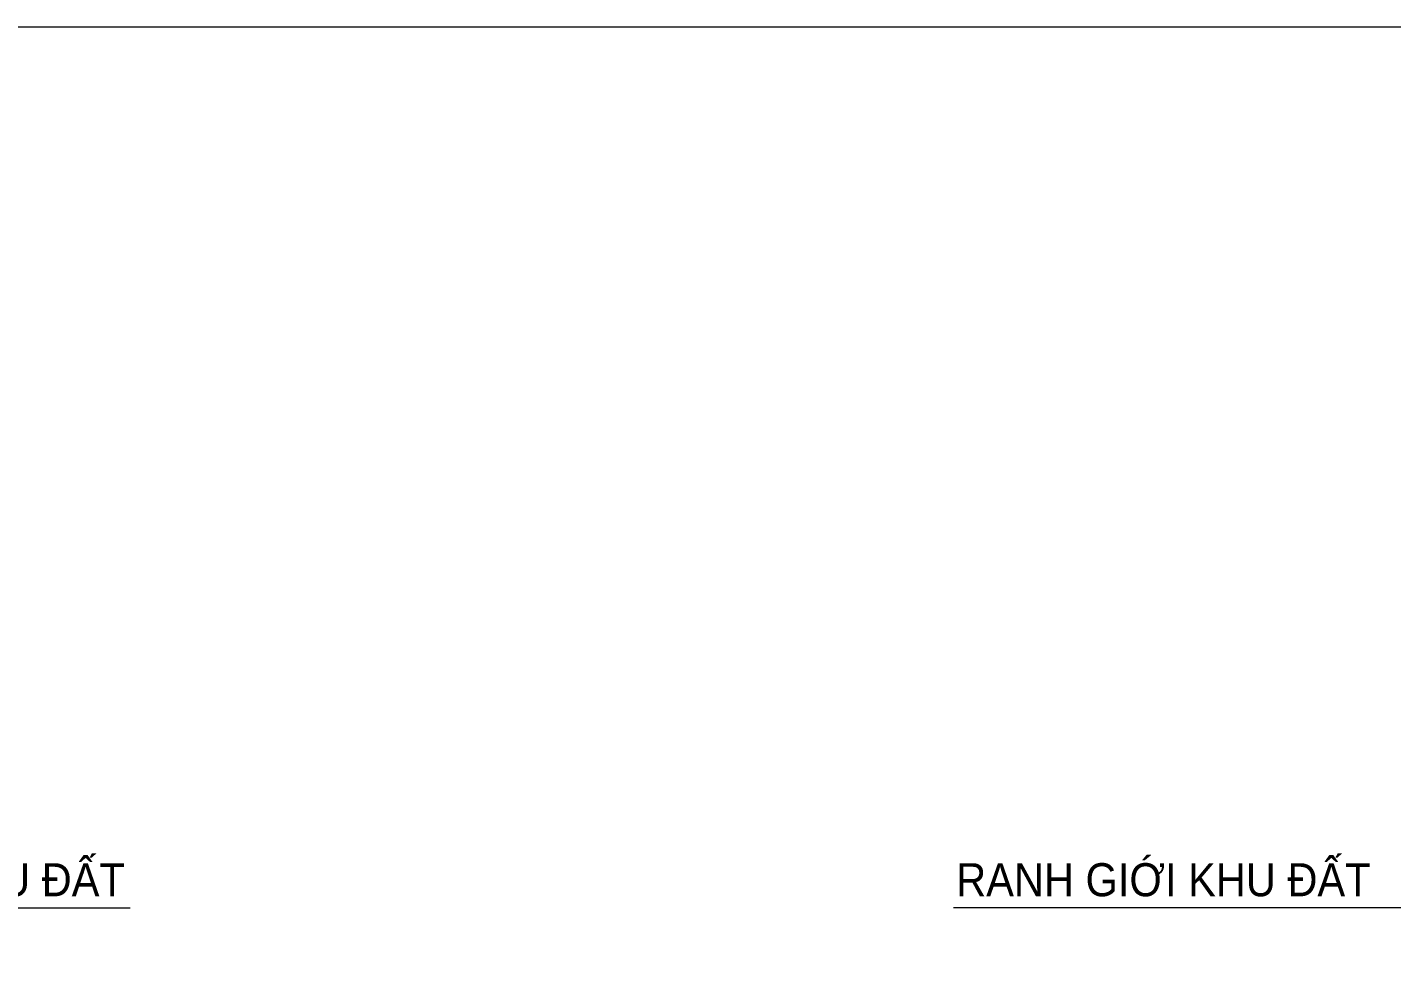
# Model space of a CAD drawing. Header units: millimetres. Extents: x -78046 to 260989, y -99288 to 158505.
# Drawn here: x 207494 to 215748, y -50554 to -44892 of the extents above; entities that cross this region are included whole.
import ezdxf

# ---------------------------------------------------------------- set-up
doc = ezdxf.new("R2010")
doc.units = ezdxf.units.MM
doc.header["$LTSCALE"] = 100
for name, color, linetype, lineweight in [('-LINE1', 7, 'Continuous', 18), ('-TEXT', 7, 'Continuous', 15), ('A72', 9, 'Continuous', 5)]:
    doc.layers.add(name, color=color, linetype=linetype, lineweight=lineweight)
doc.styles.add('X-5M-DH-TUM1$0$AVANTH', font='arial.ttf', dxfattribs={"width": 0.9})
doc.styles.add('X-ALL-SECTION$0$ROMANS', font='arial.ttf')
doc.dimstyles.new('X-ALL-SECTION$0$ARROWS', dxfattribs={"dimscale": 100, "dimtxt": 2, "dimasz": 1, "dimexe": 2, "dimexo": 5, "dimgap": 1, "dimtad": 1, "dimdec": 0, "dimzin": 0, "dimdsep": 46, "dimtxsty": 'X-ALL-SECTION$0$ROMANS', "dimblk": 'X-ALL-SECTION$0$ARROWS', "dimcen": 0, "dimclrd": 256, "dimclre": 256, "dimclrt": 256, "dimazin": 0, "dimtfac": 0.5, "dimtdec": 0, "dimtofl": 0, "dimtmove": 2, "dimatfit": 3, "dimldrblk": 'X-ALL-SECTION$0$ARROWS', "dimfxl": 1, "dimtolj": 1, "dimtzin": 0, "dimlwd": -1, "dimlwe": -1, "dimarcsym": 0})

# ---------------------------------------------------------------- blocks, each defined once
blk = doc.blocks.new('X-ALL-SECTION$0$ARROWS')
blk.add_line((-1, 0), (0, 0))
at = {"const_width": 0.35}
blk.add_lwpolyline([(-1, -1), (0, 0), (-1, 1)], dxfattribs=at)

msp = doc.modelspace()

# ---------------------------------------------------------------- linework, layer by layer
at = {"layer": '-LINE1'}
msp.add_lwpolyline([(181189.3, -73106.9), (221089.3, -73106.9), (221089.3, -44891.9), (181189.3, -44891.9)], close=True, dxfattribs=at)

# ---------------------------------------------------------------- texts
at = {"layer": '-TEXT', "color": 2, "style": 'X-5M-DH-TUM1$0$AVANTH', "width": 0.9}
for p in [(205577.6, -50145.9), (213113.4, -50145.9)]:
    msp.add_text('RANH GIỚI KHU ĐẤT', height=200, dxfattribs=at).set_placement(p)

# ---------------------------------------------------------------- leaders
at = {"layer": 'A72'}
for points in [[(205126.1, -50215.9), (208115.5, -50215.9)], [(216086.5, -50215.9), (213097.1, -50215.9)]]:
    msp.add_leader(points, dimstyle='X-ALL-SECTION$0$ARROWS', override={"dimasz": 2, "dimtad": 0}, dxfattribs=at)

doc.saveas('drawing.dxf')
